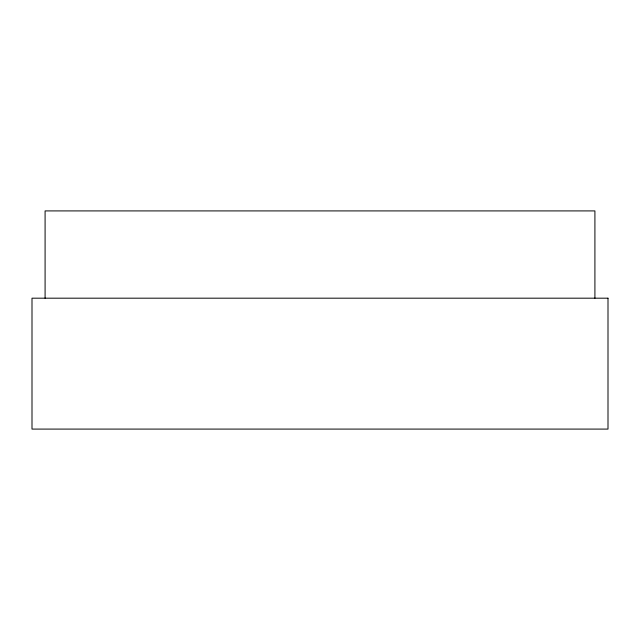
<?xml version="1.0" encoding="UTF-8"?>
<svg xmlns="http://www.w3.org/2000/svg" width="640" height="640" viewBox="0 0 640 640"><rect width="100%" height="100%" fill="white"/><g stroke="black" fill="none" stroke-linecap="round" stroke-linejoin="round"><path stroke-width="0.96" d="M594.912 298.184L594.912 210.912L45.088 210.912L45.088 298.184M608 298.184L32 298.184L32 429.088L608 429.088L608 298.184"/></g></svg>
